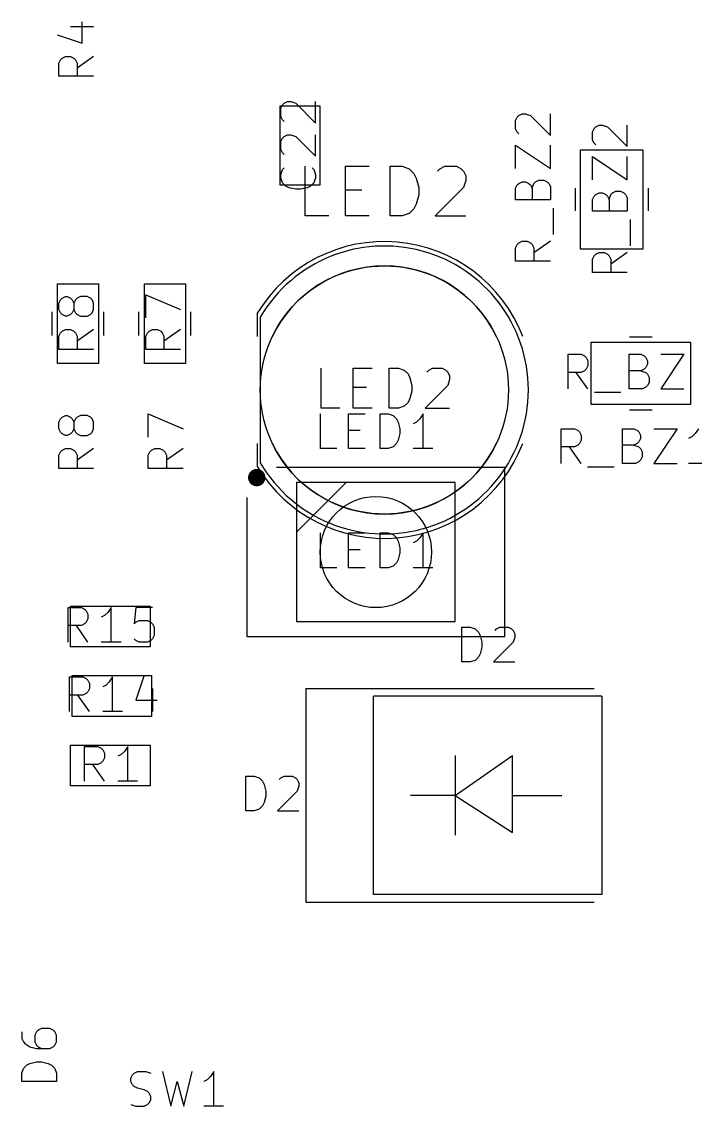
# Model space of a CAD drawing. Header units: millimetres. Extents: x 117.8 to 177.7, y -137.1 to -65.9.
# Drawn here: x 145.86 to 159.44, y -117.06 to -95.22 of the extents above; entities that cross this region are included whole.
import ezdxf

# ---------------------------------------------------------------- set-up
doc = ezdxf.new("R2010")
doc.units = ezdxf.units.MM
doc.layers.add('Component Marking Layer', color=9, linetype='CONTINUOUS', true_color=0xafafaf)
doc.layers.add('Top Silkscreen Layer', color=41, linetype='CONTINUOUS', true_color=0xf2eda1)

msp = doc.modelspace()

# ---------------------------------------------------------------- linework, layer by layer
at = {"layer": 'Component Marking Layer', "linetype": 'CONTINUOUS'}
for p, q in [((151.07, -96.91), (151.87, -96.91)), ((151.07, -98.51), (151.07, -96.91)), ((151.084733, -96.96), (151.118066, -96.893333)), ((151.084733, -97.126666), (151.084733, -96.96)), ((151.118066, -96.893333), (151.1514, -96.86)), ((151.1514, -96.86), (151.218066, -96.826666)), ((151.218066, -96.826666), (151.284733, -96.826666)), ((151.284733, -96.826666), (151.384733, -96.86)), ((151.384733, -96.86), (151.784733, -97.26)), ((151.784733, -97.26), (151.784733, -96.826666)), ((151.87, -96.91), (151.87, -98.51)), ((151.118066, -97.193333), (151.084733, -97.126666)), ((151.1514, -97.226666), (151.118066, -97.193333)), ((157.364733, -97.433333), (157.398066, -97.366666)), ((157.364733, -97.599999), (157.364733, -97.433333)), ((157.398066, -97.366666), (157.4314, -97.333333)), ((157.4314, -97.333333), (157.498066, -97.299999)), ((157.498066, -97.299999), (157.564733, -97.299999)), ((157.564733, -97.299999), (157.664733, -97.333333)), ((157.664733, -97.333333), (158.064733, -97.733333)), ((158.064733, -97.733333), (158.064733, -97.299999)), ((151.084733, -97.626667), (151.118066, -97.56)), ((151.084733, -97.793333), (151.084733, -97.626667)), ((151.118066, -97.56), (151.1514, -97.526667)), ((151.1514, -97.526667), (151.218066, -97.493333)), ((151.218066, -97.493333), (151.284733, -97.493333)), ((151.284733, -97.493333), (151.384733, -97.526667)), ((151.384733, -97.526667), (151.784733, -97.926667)), ((151.784733, -97.926667), (151.784733, -97.493333)), ((157.398066, -97.666666), (157.364733, -97.599999)), ((151.118066, -97.86), (151.084733, -97.793333)), ((151.1514, -97.893333), (151.118066, -97.86)), ((157.125, -97.8), (158.375, -97.8)), ((157.125, -99.8), (157.125, -97.8)), ((157.4314, -97.699999), (157.398066, -97.666666)), ((158.375, -97.8), (158.375, -99.8)), ((157.364733, -98.4), (157.364733, -97.933333)), ((157.364733, -97.933333), (158.064733, -98.4)), ((158.064733, -98.4), (158.064733, -97.933333)), ((151.084733, -98.293333), (151.118066, -98.193333)), ((151.084733, -98.36), (151.084733, -98.293333)), ((151.118066, -98.193333), (151.1514, -98.16)), ((151.718066, -98.16), (151.7514, -98.193333)), ((151.7514, -98.193333), (151.784733, -98.293333)), ((151.784733, -98.293333), (151.784733, -98.36)), ((151.87, -98.51), (151.07, -98.51)), ((151.118066, -98.46), (151.084733, -98.36)), ((151.184733, -98.526667), (151.118066, -98.46)), ((151.2514, -98.56), (151.184733, -98.526667)), ((151.684733, -98.526667), (151.618066, -98.56)), ((151.7514, -98.46), (151.684733, -98.526667)), ((151.784733, -98.36), (151.7514, -98.46)), ((151.384733, -98.593333), (151.2514, -98.56)), ((151.484733, -98.593333), (151.384733, -98.593333)), ((151.618066, -98.56), (151.484733, -98.593333)), ((157.364733, -98.8), (157.398066, -98.733333)), ((157.398066, -98.733333), (157.4314, -98.7)), ((157.4314, -98.7), (157.498066, -98.666666)), ((157.498066, -98.666666), (157.564733, -98.666666)), ((157.564733, -98.666666), (157.6314, -98.7)), ((157.6314, -98.7), (157.664733, -98.733333)), ((157.664733, -98.733333), (157.698066, -98.8)), ((157.698066, -98.8), (157.7314, -98.7)), ((157.7314, -98.7), (157.764733, -98.666666)), ((157.764733, -98.666666), (157.8314, -98.633333)), ((157.8314, -98.633333), (157.9314, -98.633333)), ((157.9314, -98.633333), (157.998066, -98.666666)), ((157.998066, -98.666666), (158.0314, -98.7)), ((158.0314, -98.7), (158.064733, -98.766666)), ((157.364733, -99.033333), (157.364733, -98.8)), ((157.698066, -98.8), (157.698066, -99.033333)), ((158.064733, -98.766666), (158.064733, -99.033333)), ((158.064733, -99.033333), (157.364733, -99.033333)), ((158.1314, -99.733333), (158.1314, -99.199999)), ((158.375, -99.8), (157.125, -99.8)), ((157.364733, -99.999999), (157.398066, -99.933333)), ((157.364733, -100.266666), (157.364733, -99.999999)), ((157.398066, -99.933333), (157.4314, -99.899999)), ((157.4314, -99.899999), (157.498066, -99.866666)), ((157.498066, -99.866666), (157.598066, -99.866666)), ((157.598066, -99.866666), (157.664733, -99.899999)), ((157.664733, -99.899999), (157.698066, -99.933333)), ((157.698066, -99.933333), (157.7314, -99.999999)), ((158.064733, -99.866666), (157.7314, -100.099999)), ((157.7314, -99.999999), (157.7314, -100.266666)), ((158.064733, -100.266666), (157.364733, -100.266666)), ((146.5875, -100.5), (147.4125, -100.5)), ((146.5875, -102.1), (146.5875, -100.5)), ((147.4125, -100.5), (147.4125, -102.1)), ((148.3375, -100.5), (149.1625, -100.5)), ((148.3375, -102.1), (148.3375, -100.5)), ((149.1625, -100.5), (149.1625, -102.1)), ((148.364733, -101.183333), (148.364733, -100.716666)), ((148.364733, -100.716666), (149.064733, -101.016666)), ((146.614733, -100.883333), (146.648066, -100.816666)), ((146.614733, -101.016666), (146.614733, -100.883333)), ((146.648066, -100.816666), (146.6814, -100.783333)), ((146.6814, -100.783333), (146.748066, -100.749999)), ((146.748066, -100.749999), (146.7814, -100.749999)), ((146.7814, -100.749999), (146.848066, -100.783333)), ((146.848066, -100.783333), (146.8814, -100.816666)), ((146.8814, -100.816666), (146.914733, -100.883333)), ((146.948066, -100.816666), (146.914733, -100.883333)), ((146.914733, -100.883333), (146.914733, -101.016666)), ((146.9814, -100.783333), (146.948066, -100.816666)), ((147.048066, -100.749999), (146.9814, -100.783333)), ((147.1814, -100.749999), (147.048066, -100.749999)), ((147.248066, -100.783333), (147.1814, -100.749999)), ((147.2814, -100.816666), (147.248066, -100.783333)), ((147.314733, -100.883333), (147.2814, -100.816666)), ((147.314733, -101.016666), (147.314733, -100.883333)), ((146.648066, -101.083333), (146.614733, -101.016666)), ((146.6814, -101.116666), (146.648066, -101.083333)), ((146.748066, -101.149999), (146.6814, -101.116666)), ((146.7814, -101.149999), (146.748066, -101.149999)), ((146.848066, -101.116666), (146.7814, -101.149999)), ((146.8814, -101.083333), (146.848066, -101.116666)), ((146.914733, -101.016666), (146.8814, -101.083333)), ((146.914733, -101.016666), (146.948066, -101.083333)), ((146.948066, -101.083333), (146.9814, -101.116666)), ((146.9814, -101.116666), (147.048066, -101.149999)), ((147.048066, -101.149999), (147.1814, -101.149999)), ((147.1814, -101.149999), (147.248066, -101.116666)), ((147.248066, -101.116666), (147.2814, -101.083333)), ((147.2814, -101.083333), (147.314733, -101.016666)), ((150.671768, -101.165306), (150.671768, -104.104694)), ((146.614733, -101.549999), (146.648066, -101.483333)), ((146.614733, -101.816666), (146.614733, -101.549999)), ((146.648066, -101.483333), (146.6814, -101.449999)), ((146.6814, -101.449999), (146.748066, -101.416666)), ((146.748066, -101.416666), (146.848066, -101.416666)), ((146.848066, -101.416666), (146.914733, -101.449999)), ((146.914733, -101.449999), (146.948066, -101.483333)), ((146.948066, -101.483333), (146.9814, -101.549999)), ((147.314733, -101.416666), (146.9814, -101.649999)), ((146.9814, -101.549999), (146.9814, -101.816666)), ((148.364733, -101.549999), (148.398066, -101.483333)), ((148.364733, -101.816666), (148.364733, -101.549999)), ((148.398066, -101.483333), (148.4314, -101.449999)), ((148.4314, -101.449999), (148.498066, -101.416666)), ((148.498066, -101.416666), (148.598066, -101.416666)), ((148.598066, -101.416666), (148.664733, -101.449999)), ((148.664733, -101.449999), (148.698066, -101.483333)), ((148.698066, -101.483333), (148.7314, -101.549999)), ((149.064733, -101.416666), (148.7314, -101.649999)), ((148.7314, -101.549999), (148.7314, -101.816666)), ((157.3375, -101.675), (159.3375, -101.675)), ((157.3375, -102.925), (157.3375, -101.675)), ((159.3375, -101.675), (159.3375, -102.925)), ((147.314733, -101.816666), (146.614733, -101.816666)), ((149.064733, -101.816666), (148.364733, -101.816666)), ((156.870833, -102.614733), (156.870833, -101.914733)), ((156.870833, -101.914733), (157.1375, -101.914733)), ((157.1375, -101.914733), (157.204167, -101.948066)), ((157.204167, -101.948066), (157.2375, -101.9814)), ((157.2375, -101.9814), (157.270833, -102.048066)), ((158.104166, -102.614733), (158.104166, -101.914733)), ((158.104166, -101.914733), (158.3375, -101.914733)), ((158.3375, -101.914733), (158.404166, -101.948066)), ((158.404166, -101.948066), (158.4375, -101.9814)), ((158.4375, -101.9814), (158.470833, -102.048066)), ((158.7375, -101.914733), (159.204166, -101.914733)), ((159.204166, -101.914733), (158.7375, -102.614733)), ((147.4125, -102.1), (146.5875, -102.1)), ((149.1625, -102.1), (148.3375, -102.1)), ((151.895577, -102.998855), (151.895577, -102.198855)), ((152.543196, -102.998855), (152.543196, -102.198855)), ((152.543196, -102.198855), (152.924148, -102.198855)), ((153.267006, -102.998855), (153.267006, -102.198855)), ((153.267006, -102.198855), (153.457482, -102.198855)), ((153.457482, -102.198855), (153.571768, -102.23695)), ((153.571768, -102.23695), (153.647958, -102.31314)), ((154.02891, -102.275045), (154.067006, -102.23695)), ((154.067006, -102.23695), (154.143196, -102.198855)), ((154.143196, -102.198855), (154.333672, -102.198855)), ((154.333672, -102.198855), (154.409863, -102.23695)), ((154.409863, -102.23695), (154.447958, -102.275045)), ((157.204167, -102.248066), (157.1375, -102.2814)), ((157.2375, -102.214733), (157.204167, -102.248066)), ((157.270833, -102.148066), (157.2375, -102.214733)), ((157.270833, -102.048066), (157.270833, -102.148066)), ((158.3375, -102.248066), (158.104166, -102.248066)), ((158.404166, -102.214733), (158.3375, -102.248066)), ((158.3375, -102.248066), (158.4375, -102.2814)), ((158.4375, -102.1814), (158.404166, -102.214733)), ((158.470833, -102.114733), (158.4375, -102.1814)), ((158.470833, -102.048066), (158.470833, -102.114733)), ((153.647958, -102.31314), (153.686053, -102.389331)), ((153.686053, -102.389331), (153.724149, -102.541712)), ((154.447958, -102.275045), (154.486053, -102.351236)), ((154.486053, -102.427426), (154.447958, -102.541712)), ((154.486053, -102.351236), (154.486053, -102.427426)), ((157.1375, -102.2814), (156.870833, -102.2814)), ((157.270833, -102.614733), (157.0375, -102.2814)), ((158.4375, -102.2814), (158.470833, -102.314733)), ((158.470833, -102.314733), (158.504166, -102.3814)), ((158.504166, -102.3814), (158.504166, -102.4814)), ((152.543196, -102.579807), (152.809862, -102.579807)), ((153.724149, -102.655998), (153.686053, -102.808379)), ((153.724149, -102.541712), (153.724149, -102.655998)), ((154.447958, -102.541712), (153.990815, -102.998855)), ((157.404167, -102.6814), (157.9375, -102.6814)), ((158.370833, -102.614733), (158.104166, -102.614733)), ((158.4375, -102.5814), (158.370833, -102.614733)), ((158.470833, -102.548066), (158.4375, -102.5814)), ((158.504166, -102.4814), (158.470833, -102.548066)), ((158.7375, -102.614733), (159.204166, -102.614733)), ((153.647958, -102.884569), (153.571768, -102.96076)), ((153.686053, -102.808379), (153.647958, -102.884569)), ((152.276529, -102.998855), (151.895577, -102.998855)), ((152.924148, -102.998855), (152.543196, -102.998855)), ((153.457482, -102.998855), (153.267006, -102.998855)), ((153.571768, -102.96076), (153.457482, -102.998855)), ((153.990815, -102.998855), (154.486053, -102.998855)), ((159.3375, -102.925), (157.3375, -102.925)), ((151.4, -104.5), (151.4, -107.3)), ((152.4, -104.5), (151.4, -105.5)), ((154.6, -104.5), (151.4, -104.5)), ((154.6, -107.3), (154.6, -104.5)), ((151.883333, -106.214733), (151.883333, -105.514733)), ((152.45, -106.214733), (152.45, -105.514733)), ((152.45, -105.514733), (152.783334, -105.514733)), ((153.083333, -106.214733), (153.083333, -105.514733)), ((153.083333, -105.514733), (153.25, -105.514733)), ((153.25, -105.514733), (153.35, -105.548066)), ((153.95, -105.514733), (153.883333, -105.614733)), ((153.95, -106.214733), (153.95, -105.514733)), ((153.35, -105.548066), (153.416667, -105.614733)), ((153.416667, -105.614733), (153.45, -105.6814)), ((153.45, -105.6814), (153.483333, -105.814733)), ((153.816667, -105.6814), (153.75, -105.714733)), ((153.883333, -105.614733), (153.816667, -105.6814)), ((152.45, -105.848066), (152.683334, -105.848066)), ((153.483333, -105.914733), (153.45, -106.048066)), ((153.483333, -105.814733), (153.483333, -105.914733)), ((153.35, -106.1814), (153.25, -106.214733)), ((153.416667, -106.114733), (153.35, -106.1814)), ((153.45, -106.048066), (153.416667, -106.114733)), ((152.216667, -106.214733), (151.883333, -106.214733)), ((152.783334, -106.214733), (152.45, -106.214733)), ((153.25, -106.214733), (153.083333, -106.214733)), ((154.15, -106.214733), (153.75, -106.214733)), ((146.799999, -107.714733), (146.799999, -107.014733)), ((146.799999, -107.014733), (147.066666, -107.014733)), ((146.85, -106.99), (148.45, -106.99)), ((146.85, -107.81), (146.85, -106.99)), ((147.066666, -107.014733), (147.133333, -107.048066)), ((147.133333, -107.048066), (147.166666, -107.0814)), ((147.666666, -107.014733), (147.599999, -107.114733)), ((147.666666, -107.714733), (147.666666, -107.014733)), ((148.166666, -107.014733), (148.133333, -107.348066)), ((148.5, -107.014733), (148.166666, -107.014733)), ((148.45, -106.99), (148.45, -107.81)), ((147.166666, -107.0814), (147.199999, -107.148066)), ((147.199999, -107.248066), (147.166666, -107.314733)), ((147.199999, -107.148066), (147.199999, -107.248066)), ((147.533333, -107.1814), (147.466666, -107.214733)), ((147.599999, -107.114733), (147.533333, -107.1814)), ((147.066666, -107.3814), (146.799999, -107.3814)), ((147.199999, -107.714733), (146.966666, -107.3814)), ((147.133333, -107.348066), (147.066666, -107.3814)), ((147.166666, -107.314733), (147.133333, -107.348066)), ((148.133333, -107.348066), (148.166666, -107.314733)), ((148.166666, -107.314733), (148.233333, -107.2814)), ((148.233333, -107.2814), (148.4, -107.2814)), ((148.4, -107.2814), (148.466666, -107.314733)), ((148.466666, -107.314733), (148.5, -107.348066)), ((148.5, -107.348066), (148.533333, -107.414733)), ((148.533333, -107.414733), (148.533333, -107.5814)), ((151.4, -107.3), (154.6, -107.3)), ((154.733333, -108.114733), (154.733333, -107.414733)), ((154.733333, -107.414733), (154.9, -107.414733)), ((154.9, -107.414733), (155, -107.448066)), ((155, -107.448066), (155.066667, -107.514733)), ((155.4, -107.4814), (155.433333, -107.448066)), ((155.433333, -107.448066), (155.5, -107.414733)), ((155.5, -107.414733), (155.666667, -107.414733)), ((155.666667, -107.414733), (155.733333, -107.448066)), ((155.733333, -107.448066), (155.766667, -107.4814)), ((155.766667, -107.4814), (155.8, -107.548066)), ((148.166666, -107.6814), (148.133333, -107.648066)), ((148.233333, -107.714733), (148.166666, -107.6814)), ((148.466666, -107.6814), (148.4, -107.714733)), ((148.5, -107.648066), (148.466666, -107.6814)), ((148.533333, -107.5814), (148.5, -107.648066)), ((155.066667, -107.514733), (155.1, -107.5814)), ((155.1, -107.5814), (155.133333, -107.714733)), ((155.8, -107.614733), (155.766667, -107.714733)), ((155.8, -107.548066), (155.8, -107.614733)), ((148.45, -107.81), (146.85, -107.81)), ((147.866666, -107.714733), (147.466666, -107.714733)), ((148.4, -107.714733), (148.233333, -107.714733)), ((155.133333, -107.814733), (155.1, -107.948066)), ((155.133333, -107.714733), (155.133333, -107.814733)), ((155.766667, -107.714733), (155.366667, -108.114733)), ((154.9, -108.114733), (154.733333, -108.114733)), ((155, -108.0814), (154.9, -108.114733)), ((155.066667, -108.014733), (155, -108.0814)), ((155.1, -107.948066), (155.066667, -108.014733)), ((155.366667, -108.114733), (155.8, -108.114733)), ((146.829999, -109.114733), (146.829999, -108.414733)), ((146.829999, -108.414733), (147.096666, -108.414733)), ((146.88, -108.39), (148.48, -108.39)), ((146.88, -109.21), (146.88, -108.39)), ((147.096666, -108.414733), (147.163333, -108.448066)), ((147.163333, -108.448066), (147.196666, -108.4814)), ((147.196666, -108.4814), (147.229999, -108.548066)), ((147.229999, -108.548066), (147.229999, -108.648066)), ((147.563333, -108.5814), (147.496666, -108.614733)), ((147.629999, -108.514733), (147.563333, -108.5814)), ((147.696666, -108.414733), (147.629999, -108.514733)), ((147.696666, -109.114733), (147.696666, -108.414733)), ((148.33, -108.3814), (148.163333, -108.8814)), ((148.48, -108.39), (148.48, -109.21)), ((147.096666, -108.7814), (146.829999, -108.7814)), ((147.229999, -109.114733), (146.996666, -108.7814)), ((147.163333, -108.748066), (147.096666, -108.7814)), ((147.196666, -108.714733), (147.163333, -108.748066)), ((147.229999, -108.648066), (147.196666, -108.714733)), ((148.496666, -108.648066), (148.496666, -109.114733)), ((152.95, -112.8), (152.95, -108.8)), ((157.55, -108.8), (152.95, -108.8)), ((157.55, -108.8), (157.55, -112.8)), ((148.163333, -108.8814), (148.596666, -108.8814)), ((148.48, -109.21), (146.88, -109.21)), ((147.896666, -109.114733), (147.496666, -109.114733)), ((146.85, -109.79), (148.45, -109.79)), ((146.85, -110.61), (146.85, -109.79)), ((147.133333, -110.514733), (147.133333, -109.814733)), ((147.133333, -109.814733), (147.4, -109.814733)), ((147.4, -109.814733), (147.466667, -109.848066)), ((147.466667, -109.848066), (147.5, -109.8814)), ((147.5, -109.8814), (147.533333, -109.948066)), ((148, -109.814733), (147.933333, -109.914733)), ((148, -110.514733), (148, -109.814733)), ((148.45, -109.79), (148.45, -110.61)), ((147.533333, -110.048066), (147.5, -110.114733)), ((147.533333, -109.948066), (147.533333, -110.048066)), ((147.866667, -109.9814), (147.8, -110.014733)), ((147.933333, -109.914733), (147.866667, -109.9814)), ((154.60056, -110.00092), (154.60056, -111.60112)), ((154.60056, -110.80102), (155.75118, -110.00092)), ((155.75118, -111.55032), (155.75118, -110.00092)), ((147.4, -110.1814), (147.133333, -110.1814)), ((147.533333, -110.514733), (147.3, -110.1814)), ((147.466667, -110.148066), (147.4, -110.1814)), ((147.5, -110.114733), (147.466667, -110.148066)), ((148.2, -110.514733), (147.8, -110.514733)), ((148.45, -110.61), (146.85, -110.61)), ((154.60056, -110.80102), (153.69886, -110.80102)), ((154.60056, -110.80102), (155.75118, -111.55032)), ((155.75118, -110.80102), (156.7494, -110.80102)), ((157.55, -112.8), (152.95, -112.8)), ((145.864733, -115.566666), (145.864733, -115.699999)), ((146.164733, -115.566666), (146.1314, -115.633333)), ((146.198066, -115.533333), (146.164733, -115.566666)), ((146.264733, -115.499999), (146.198066, -115.533333)), ((146.4314, -115.499999), (146.264733, -115.499999)), ((146.498066, -115.533333), (146.4314, -115.499999)), ((146.5314, -115.566666), (146.498066, -115.533333)), ((146.564733, -115.633333), (146.5314, -115.566666)), ((145.864733, -115.699999), (145.898066, -115.766666)), ((145.898066, -115.766666), (145.9314, -115.799999)), ((146.1314, -115.633333), (146.1314, -115.766666)), ((146.1314, -115.766666), (146.164733, -115.833333)), ((146.5314, -115.833333), (146.564733, -115.766666)), ((146.564733, -115.766666), (146.564733, -115.633333)), ((145.9314, -115.799999), (146.0314, -115.866666)), ((146.0314, -115.866666), (146.164733, -115.899999)), ((146.164733, -115.833333), (146.198066, -115.866666)), ((146.164733, -115.899999), (146.4314, -115.899999)), ((146.198066, -115.866666), (146.264733, -115.899999)), ((146.4314, -115.899999), (146.498066, -115.866666)), ((146.498066, -115.866666), (146.5314, -115.833333)), ((145.964733, -116.233333), (146.0314, -116.199999)), ((146.0314, -116.199999), (146.164733, -116.166666)), ((146.164733, -116.166666), (146.264733, -116.166666)), ((146.264733, -116.166666), (146.398066, -116.199999)), ((146.398066, -116.199999), (146.464733, -116.233333)), ((145.864733, -116.399999), (145.898066, -116.299999)), ((145.864733, -116.566666), (145.864733, -116.399999)), ((145.898066, -116.299999), (145.964733, -116.233333)), ((146.464733, -116.233333), (146.5314, -116.299999)), ((146.5314, -116.299999), (146.564733, -116.399999)), ((146.564733, -116.399999), (146.564733, -116.566666)), ((148.066666, -116.498066), (148.099999, -116.4314)), ((148.099999, -116.4314), (148.133333, -116.398066)), ((148.133333, -116.398066), (148.199999, -116.364733)), ((148.199999, -116.364733), (148.366666, -116.364733)), ((148.366666, -116.364733), (148.466666, -116.398066)), ((148.7, -116.364733), (148.866666, -117.064733)), ((149.133333, -117.064733), (149.3, -116.364733)), ((149.733333, -116.364733), (149.666666, -116.464733)), ((149.733333, -117.064733), (149.733333, -116.364733)), ((146.564733, -116.566666), (145.864733, -116.566666)), ((148.066666, -116.564733), (148.066666, -116.498066)), ((148.099999, -116.6314), (148.066666, -116.564733)), ((148.133333, -116.664733), (148.099999, -116.6314)), ((148.199999, -116.698066), (148.133333, -116.664733)), ((148.866666, -117.064733), (149, -116.564733)), ((149, -116.564733), (149.133333, -117.064733)), ((149.6, -116.5314), (149.533333, -116.564733)), ((149.666666, -116.464733), (149.6, -116.5314)), ((148.333333, -116.7314), (148.199999, -116.698066)), ((148.399999, -116.764733), (148.333333, -116.7314)), ((148.433333, -116.798066), (148.399999, -116.764733)), ((148.466666, -116.864733), (148.433333, -116.798066)), ((148.466666, -116.9314), (148.466666, -116.864733)), ((148.066666, -117.0314), (148.166666, -117.064733)), ((148.166666, -117.064733), (148.333333, -117.064733)), ((148.333333, -117.064733), (148.399999, -117.0314)), ((148.399999, -117.0314), (148.433333, -116.998066)), ((148.433333, -116.998066), (148.466666, -116.9314)), ((149.933333, -117.064733), (149.533333, -117.064733))]:
    msp.add_line(p, q, dxfattribs=at)
at = {"layer": 'Component Marking Layer'}
for centre, radius in [((153.171768, -102.635), 2.5), ((153, -105.9), 1.12)]:
    msp.add_circle(centre, radius, dxfattribs=at)
msp.add_arc((153.171768, -102.635), 2.9, -149.5496834, 149.5496834, dxfattribs=at)
at = {"layer": 'Top Silkscreen Layer', "linetype": 'CONTINUOUS'}
for p, q in [((147.0814, -95.649999), (147.0814, -95.216666)), ((146.848066, -95.316666), (147.314733, -95.316666)), ((146.5814, -95.483333), (147.0814, -95.649999)), ((146.614733, -96.049999), (146.648066, -95.983333)), ((146.614733, -96.316666), (146.614733, -96.049999)), ((146.648066, -95.983333), (146.6814, -95.949999)), ((146.6814, -95.949999), (146.748066, -95.916666)), ((146.748066, -95.916666), (146.848066, -95.916666)), ((146.848066, -95.916666), (146.914733, -95.949999)), ((146.914733, -95.949999), (146.948066, -95.983333)), ((146.948066, -95.983333), (146.9814, -96.049999)), ((147.314733, -95.916666), (146.9814, -96.149999)), ((146.9814, -96.049999), (146.9814, -96.316666)), ((147.314733, -96.316666), (146.614733, -96.316666)), ((155.814733, -97.206269), (155.848066, -97.139602)), ((155.814733, -97.372935), (155.814733, -97.206269)), ((155.848066, -97.139602), (155.8814, -97.106269)), ((155.8814, -97.106269), (155.948066, -97.072935)), ((155.948066, -97.072935), (156.014733, -97.072935)), ((156.014733, -97.072935), (156.114733, -97.106269)), ((156.114733, -97.106269), (156.514733, -97.506269)), ((156.514733, -97.506269), (156.514733, -97.072935)), ((155.848066, -97.439602), (155.814733, -97.372935)), ((155.8814, -97.472935), (155.848066, -97.439602)), ((155.814733, -98.172936), (155.814733, -97.706269)), ((155.814733, -97.706269), (156.514733, -98.172936)), ((156.514733, -98.172936), (156.514733, -97.706269)), ((151.57653, -99.129819), (151.57653, -98.129819)), ((152.386054, -99.129819), (152.386054, -98.129819)), ((152.386054, -98.129819), (152.862244, -98.129819)), ((153.290816, -99.129819), (153.290816, -98.129819)), ((153.290816, -98.129819), (153.528911, -98.129819)), ((153.528911, -98.129819), (153.671768, -98.177438)), ((153.671768, -98.177438), (153.767006, -98.272676)), ((153.767006, -98.272676), (153.814625, -98.367914)), ((154.243197, -98.225057), (154.290816, -98.177438)), ((154.290816, -98.177438), (154.386054, -98.129819)), ((154.386054, -98.129819), (154.624149, -98.129819)), ((154.624149, -98.129819), (154.719387, -98.177438)), ((154.719387, -98.177438), (154.767006, -98.225057)), ((154.767006, -98.225057), (154.814625, -98.320295)), ((153.814625, -98.367914), (153.862244, -98.55839)), ((154.814625, -98.415533), (154.767006, -98.55839)), ((154.814625, -98.320295), (154.814625, -98.415533)), ((155.814733, -98.572936), (155.848066, -98.506269)), ((155.848066, -98.506269), (155.8814, -98.472936)), ((155.8814, -98.472936), (155.948066, -98.439602)), ((155.948066, -98.439602), (156.014733, -98.439602)), ((156.014733, -98.439602), (156.0814, -98.472936)), ((156.0814, -98.472936), (156.114733, -98.506269)), ((156.114733, -98.506269), (156.148066, -98.572936)), ((156.148066, -98.572936), (156.1814, -98.472936)), ((156.1814, -98.472936), (156.214733, -98.439602)), ((156.214733, -98.439602), (156.2814, -98.406269)), ((156.2814, -98.406269), (156.3814, -98.406269)), ((156.3814, -98.406269), (156.448066, -98.439602)), ((156.448066, -98.439602), (156.4814, -98.472936)), ((156.4814, -98.472936), (156.514733, -98.539602)), ((152.386054, -98.606009), (152.719387, -98.606009)), ((153.862244, -98.701247), (153.814625, -98.891723)), ((153.862244, -98.55839), (153.862244, -98.701247)), ((154.767006, -98.55839), (154.195578, -99.129819)), ((155.814733, -98.806269), (155.814733, -98.572936)), ((156.148066, -98.572936), (156.148066, -98.806269)), ((156.514733, -98.539602), (156.514733, -98.806269)), ((157.015, -98.572936), (157.015, -99.027064)), ((158.485, -98.572936), (158.485, -99.027064)), ((153.814625, -98.891723), (153.767006, -98.986961)), ((156.514733, -98.806269), (155.814733, -98.806269)), ((152.05272, -99.129819), (151.57653, -99.129819)), ((152.862244, -99.129819), (152.386054, -99.129819)), ((153.528911, -99.129819), (153.290816, -99.129819)), ((153.671768, -99.0822), (153.528911, -99.129819)), ((153.767006, -98.986961), (153.671768, -99.0822)), ((154.195578, -99.129819), (154.814625, -99.129819)), ((156.5814, -99.506269), (156.5814, -98.972935)), ((155.814733, -99.772935), (155.848066, -99.706269)), ((155.814733, -100.039602), (155.814733, -99.772935)), ((155.848066, -99.706269), (155.8814, -99.672935)), ((155.8814, -99.672935), (155.948066, -99.639602)), ((155.948066, -99.639602), (156.048066, -99.639602)), ((156.048066, -99.639602), (156.114733, -99.672935)), ((156.114733, -99.672935), (156.148066, -99.706269)), ((156.148066, -99.706269), (156.1814, -99.772935)), ((156.514733, -99.639602), (156.1814, -99.872935)), ((156.1814, -99.772935), (156.1814, -100.039602)), ((156.514733, -100.039602), (155.814733, -100.039602)), ((146.4775, -101.537258), (146.4775, -101.062742)), ((147.5225, -101.537258), (147.5225, -101.062742)), ((148.2275, -101.537258), (148.2275, -101.062742)), ((149.2725, -101.537258), (149.2725, -101.062742)), ((150.611768, -101.09), (150.611768, -101.555)), ((158.110436, -101.565), (158.564564, -101.565)), ((148.414733, -103.583333), (148.414733, -103.116666)), ((148.414733, -103.116666), (149.114733, -103.416666)), ((151.883333, -103.814733), (151.883333, -103.114733)), ((152.45, -103.814733), (152.45, -103.114733)), ((152.45, -103.114733), (152.783334, -103.114733)), ((153.083333, -103.814733), (153.083333, -103.114733)), ((153.083333, -103.114733), (153.25, -103.114733)), ((153.25, -103.114733), (153.35, -103.148066)), ((153.95, -103.114733), (153.883333, -103.214733)), ((153.95, -103.814733), (153.95, -103.114733)), ((158.110436, -103.035), (158.564564, -103.035)), ((146.614733, -103.283333), (146.648066, -103.216666)), ((146.614733, -103.416666), (146.614733, -103.283333)), ((146.648066, -103.216666), (146.6814, -103.183333)), ((146.6814, -103.183333), (146.748066, -103.149999)), ((146.748066, -103.149999), (146.7814, -103.149999)), ((146.7814, -103.149999), (146.848066, -103.183333)), ((146.848066, -103.183333), (146.8814, -103.216666)), ((146.8814, -103.216666), (146.914733, -103.283333)), ((146.948066, -103.216666), (146.914733, -103.283333)), ((146.914733, -103.283333), (146.914733, -103.416666)), ((146.9814, -103.183333), (146.948066, -103.216666)), ((147.048066, -103.149999), (146.9814, -103.183333)), ((147.1814, -103.149999), (147.048066, -103.149999)), ((147.248066, -103.183333), (147.1814, -103.149999)), ((147.2814, -103.216666), (147.248066, -103.183333)), ((147.314733, -103.283333), (147.2814, -103.216666)), ((147.314733, -103.416666), (147.314733, -103.283333)), ((153.35, -103.148066), (153.416667, -103.214733)), ((153.416667, -103.214733), (153.45, -103.2814)), ((153.45, -103.2814), (153.483333, -103.414733)), ((153.816667, -103.2814), (153.75, -103.314733)), ((153.883333, -103.214733), (153.816667, -103.2814)), ((146.648066, -103.483333), (146.614733, -103.416666)), ((146.6814, -103.516666), (146.648066, -103.483333)), ((146.748066, -103.549999), (146.6814, -103.516666)), ((146.7814, -103.549999), (146.748066, -103.549999)), ((146.848066, -103.516666), (146.7814, -103.549999)), ((146.8814, -103.483333), (146.848066, -103.516666)), ((146.914733, -103.416666), (146.8814, -103.483333)), ((146.914733, -103.416666), (146.948066, -103.483333)), ((146.948066, -103.483333), (146.9814, -103.516666)), ((146.9814, -103.516666), (147.048066, -103.549999)), ((147.048066, -103.549999), (147.1814, -103.549999)), ((147.1814, -103.549999), (147.248066, -103.516666)), ((147.248066, -103.516666), (147.2814, -103.483333)), ((147.2814, -103.483333), (147.314733, -103.416666)), ((152.45, -103.448066), (152.683334, -103.448066)), ((153.483333, -103.514733), (153.45, -103.648066)), ((153.483333, -103.414733), (153.483333, -103.514733)), ((156.733333, -104.114733), (156.733333, -103.414733)), ((156.733333, -103.414733), (157, -103.414733)), ((157, -103.414733), (157.066667, -103.448066)), ((157.066667, -103.448066), (157.1, -103.4814)), ((157.1, -103.4814), (157.133333, -103.548066)), ((157.133333, -103.548066), (157.133333, -103.648066)), ((157.966666, -104.114733), (157.966666, -103.414733)), ((157.966666, -103.414733), (158.2, -103.414733)), ((158.2, -103.414733), (158.266666, -103.448066)), ((158.266666, -103.448066), (158.3, -103.4814)), ((158.3, -103.4814), (158.333333, -103.548066)), ((158.333333, -103.548066), (158.333333, -103.614733)), ((158.6, -103.414733), (159.066666, -103.414733)), ((159.066666, -103.414733), (158.6, -104.114733)), ((159.433333, -103.514733), (159.366667, -103.5814)), ((159.5, -103.414733), (159.433333, -103.514733)), ((150.611768, -103.715), (150.611768, -104.18)), ((153.416667, -103.714733), (153.35, -103.7814)), ((153.45, -103.648066), (153.416667, -103.714733)), ((157.066667, -103.748066), (157, -103.7814)), ((157.1, -103.714733), (157.066667, -103.748066)), ((157.133333, -103.648066), (157.1, -103.714733)), ((158.2, -103.748066), (157.966666, -103.748066)), ((158.266666, -103.714733), (158.2, -103.748066)), ((158.2, -103.748066), (158.3, -103.7814)), ((158.3, -103.6814), (158.266666, -103.714733)), ((158.333333, -103.614733), (158.3, -103.6814)), ((159.366667, -103.5814), (159.3, -103.614733)), ((146.614733, -103.949999), (146.648066, -103.883333)), ((146.614733, -104.216666), (146.614733, -103.949999)), ((146.648066, -103.883333), (146.6814, -103.849999)), ((146.6814, -103.849999), (146.748066, -103.816666)), ((146.748066, -103.816666), (146.848066, -103.816666)), ((146.848066, -103.816666), (146.914733, -103.849999)), ((146.914733, -103.849999), (146.948066, -103.883333)), ((146.948066, -103.883333), (146.9814, -103.949999)), ((147.314733, -103.816666), (146.9814, -104.049999)), ((146.9814, -103.949999), (146.9814, -104.216666)), ((148.414733, -103.949999), (148.448066, -103.883333)), ((148.414733, -104.216666), (148.414733, -103.949999)), ((148.448066, -103.883333), (148.4814, -103.849999)), ((148.4814, -103.849999), (148.548066, -103.816666)), ((148.548066, -103.816666), (148.648066, -103.816666)), ((148.648066, -103.816666), (148.714733, -103.849999)), ((148.714733, -103.849999), (148.748066, -103.883333)), ((148.748066, -103.883333), (148.7814, -103.949999)), ((149.114733, -103.816666), (148.7814, -104.049999)), ((148.7814, -103.949999), (148.7814, -104.216666)), ((152.216667, -103.814733), (151.883333, -103.814733)), ((152.783334, -103.814733), (152.45, -103.814733)), ((153.25, -103.814733), (153.083333, -103.814733)), ((153.35, -103.7814), (153.25, -103.814733)), ((154.15, -103.814733), (153.75, -103.814733)), ((157, -103.7814), (156.733333, -103.7814)), ((157.133333, -104.114733), (156.9, -103.7814)), ((158.3, -103.7814), (158.333333, -103.814733)), ((158.333333, -103.814733), (158.366666, -103.8814)), ((158.366666, -103.9814), (158.333333, -104.048066)), ((158.366666, -103.8814), (158.366666, -103.9814)), ((155.6, -104.2), (151, -104.2)), ((155.6, -107.6), (155.6, -104.2)), ((157.266667, -104.1814), (157.8, -104.1814)), ((158.233333, -104.114733), (157.966666, -104.114733)), ((158.3, -104.0814), (158.233333, -104.114733)), ((158.333333, -104.048066), (158.3, -104.0814)), ((158.6, -104.114733), (159.066666, -104.114733)), ((159.7, -104.114733), (159.3, -104.114733)), ((147.314733, -104.216666), (146.614733, -104.216666)), ((149.114733, -104.216666), (148.414733, -104.216666)), ((150.4, -104.8), (150.4, -107.6)), ((150.4, -107.6), (155.6, -107.6)), ((151.59, -108.65), (151.59, -112.95)), ((151.59, -108.65), (157.4, -108.65)), ((150.383333, -111.114733), (150.383333, -110.414733)), ((150.383333, -110.414733), (150.55, -110.414733)), ((150.55, -110.414733), (150.65, -110.448066)), ((150.65, -110.448066), (150.716667, -110.514733)), ((150.716667, -110.514733), (150.75, -110.5814)), ((151.05, -110.4814), (151.083333, -110.448066)), ((151.083333, -110.448066), (151.15, -110.414733)), ((151.15, -110.414733), (151.316667, -110.414733)), ((151.316667, -110.414733), (151.383333, -110.448066)), ((151.383333, -110.448066), (151.416667, -110.4814)), ((151.416667, -110.4814), (151.45, -110.548066)), ((151.45, -110.548066), (151.45, -110.614733)), ((150.75, -110.5814), (150.783333, -110.714733)), ((150.783333, -110.714733), (150.783333, -110.814733)), ((151.416667, -110.714733), (151.016667, -111.114733)), ((151.45, -110.614733), (151.416667, -110.714733)), ((150.75, -110.948066), (150.716667, -111.014733)), ((150.783333, -110.814733), (150.75, -110.948066)), ((150.55, -111.114733), (150.383333, -111.114733)), ((150.65, -111.0814), (150.55, -111.114733)), ((150.716667, -111.014733), (150.65, -111.0814)), ((151.016667, -111.114733), (151.45, -111.114733)), ((151.59, -112.95), (157.4, -112.95)), ((145.864733, -115.566666), (145.864733, -115.699999)), ((146.164733, -115.566666), (146.1314, -115.633333)), ((146.198066, -115.533333), (146.164733, -115.566666)), ((146.264733, -115.499999), (146.198066, -115.533333)), ((146.4314, -115.499999), (146.264733, -115.499999)), ((146.498066, -115.533333), (146.4314, -115.499999)), ((146.5314, -115.566666), (146.498066, -115.533333)), ((146.564733, -115.633333), (146.5314, -115.566666)), ((145.864733, -115.699999), (145.898066, -115.766666)), ((145.898066, -115.766666), (145.9314, -115.799999)), ((146.1314, -115.633333), (146.1314, -115.766666)), ((146.1314, -115.766666), (146.164733, -115.833333)), ((146.5314, -115.833333), (146.564733, -115.766666)), ((146.564733, -115.766666), (146.564733, -115.633333)), ((145.9314, -115.799999), (146.0314, -115.866666)), ((146.0314, -115.866666), (146.164733, -115.899999)), ((146.164733, -115.833333), (146.198066, -115.866666)), ((146.164733, -115.899999), (146.4314, -115.899999)), ((146.198066, -115.866666), (146.264733, -115.899999)), ((146.4314, -115.899999), (146.498066, -115.866666)), ((146.498066, -115.866666), (146.5314, -115.833333)), ((145.964733, -116.233333), (146.0314, -116.199999)), ((146.0314, -116.199999), (146.164733, -116.166666)), ((146.164733, -116.166666), (146.264733, -116.166666)), ((146.264733, -116.166666), (146.398066, -116.199999)), ((146.398066, -116.199999), (146.464733, -116.233333)), ((145.864733, -116.399999), (145.898066, -116.299999)), ((145.864733, -116.566666), (145.864733, -116.399999)), ((145.898066, -116.299999), (145.964733, -116.233333)), ((146.464733, -116.233333), (146.5314, -116.299999)), ((146.5314, -116.299999), (146.564733, -116.399999)), ((146.564733, -116.399999), (146.564733, -116.566666)), ((146.564733, -116.566666), (145.864733, -116.566666))]:
    msp.add_line(p, q, dxfattribs=at)
at = {"layer": 'Top Silkscreen Layer', "const_width": 0.175}
msp.add_lwpolyline([(150.5125, -104.4, 1), (150.6875, -104.4, 1)], format="xyb", close=True, dxfattribs=at)
at = {"layer": 'Top Silkscreen Layer'}
for radius, start, end in [(2.99, 21.1741541, 148.8911516), (2.5, 25.5945524, 154.4054476), (2.99, -148.8911516, -21.1741541), (2.5, -154.4054476, -25.5945524)]:
    msp.add_arc((153.171768, -102.635), radius, start, end, dxfattribs=at)

doc.saveas('drawing.dxf')
